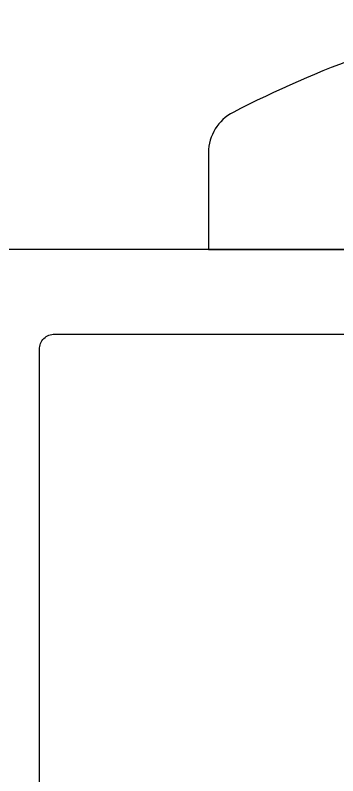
# Model space of a CAD drawing. Header units: millimetres. Extents: x -547695 to 905972, y -1055718 to 167349.
# Drawn here: x -516182.5 to -516152.2, y -1037333.5 to -1037262.2 of the extents above; entities that cross this region are included whole.
import ezdxf

# ---------------------------------------------------------------- set-up
doc = ezdxf.new("R2010")
doc.units = ezdxf.units.MM
doc.layers.add('View-XTD-CT Cua$0$View-XĐL-CT Cửa$0$KT-NetThay', color=7, linetype='Continuous', lineweight=18)
doc.layers.add('View-XTD-CT Cua$0$View-XĐL-CT Cửa$0$Profile - Vietduc', color=14, linetype='Continuous', lineweight=30)
doc.layers.add('View-XTD-CT Cua$0$View-XĐL-CT Cửa$0$Screw', color=253, linetype='Continuous')

# ---------------------------------------------------------------- blocks, each defined once
blk = doc.blocks.new('View-XTD-CT Cua$0$View-XĐL-CT Cửa$0$ph sd 4.2x25 (elev)')
at = {"layer": 'View-XTD-CT Cua$0$View-XĐL-CT Cửa$0$Screw', "linetype": 'Continuous'}
blk.add_lwpolyline([(-3.05, -0.2666, 0.065654), (-1.7862, -3.7779, 0.27758), (-1.2634, -4.1), (0, -4.1), (0, 4.1), (-1.2634, 4.1, 0.241459), (-1.8915, 3.7779, 0.066264), (-3.05, 0.2666, 0.113267)], format="xyb", dxfattribs=at)
blk = doc.blocks.new('View-XTD-CT Cua$0$View-XĐL-CT Cửa$0$A$C77827696')
at = {"layer": 'View-XTD-CT Cua$0$View-XĐL-CT Cửa$0$Profile - Vietduc'}
blk.add_lwpolyline([(-3950.14, 1121.538), (-4098.14, 1121.538, 0.414214)], format="xyb", dxfattribs=at)
blk.add_lwpolyline([(-3990.14, 1053.038, -0.414214), (-3991.14, 1052.038), (-4005.89, 1052.038, -0.414214), (-4006.89, 1053.038), (-4006.89, 1063.038, 0.414214), (-4007.89, 1064.038), (-4044.64, 1064.038, -0.414214), (-4045.64, 1065.038), (-4045.64, 1115.038, -0.414214), (-4044.64, 1116.038), (-3991.14, 1116.038, -0.414214), (-3990.14, 1115.038)], format="xyb", close=True, dxfattribs=at)
at = {"layer": 'View-XTD-CT Cua$0$View-XĐL-CT Cửa$0$Screw', "xscale": 4.999999999999999, "yscale": 4.999999999999999, "zscale": 4.999999999999999, "rotation": 270}
blk.add_blockref('View-XTD-CT Cua$0$View-XĐL-CT Cửa$0$ph sd 4.2x25 (elev)', (-4014.14, 1121.53), dxfattribs=at)

msp = doc.modelspace()

# ---------------------------------------------------------------- block references
at = {"layer": 'View-XTD-CT Cua$0$View-XĐL-CT Cửa$0$KT-NetThay', "xscale": 1.44, "yscale": 1.44, "zscale": 1.44}
msp.add_blockref('View-XTD-CT Cua$0$View-XĐL-CT Cửa$0$A$C77827696', (-510354.47, -1038899.165), dxfattribs=at)

doc.saveas('drawing.dxf')
